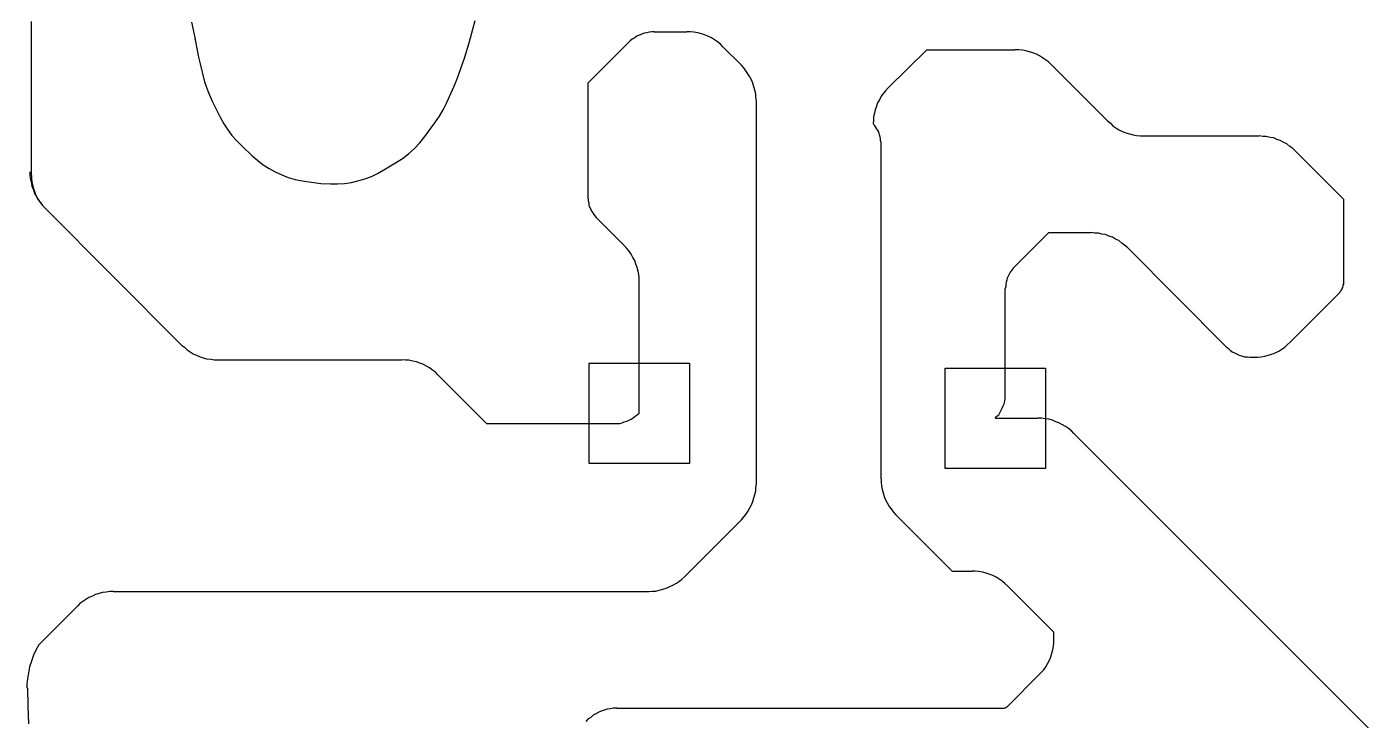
# Model space of a CAD drawing. Header units: millimetres. Extents: x 0 to 124, y 0 to 167.
# Drawn here: x 2.2 to 69.3, y 52.4 to 87 of the extents above; entities that cross this region are included whole.
import ezdxf

# ---------------------------------------------------------------- set-up
doc = ezdxf.new("R2010")
doc.units = ezdxf.units.MM
doc.header["$MEASUREMENT"] = 0
doc.layers.add('PCL_Layer', color=7, linetype='Continuous')

msp = doc.modelspace()

# ---------------------------------------------------------------- linework, layer by layer
at = {"layer": 'PCL_Layer', "color": 7}
for p, q in [((24.3098, 86.5097), (24.5349, 87.3601)), ((2.376, 79.632), (2.376, 87.3101)), ((10.3792, 87.2851), (10.5542, 86.4347)), ((32.8632, 86.6848), (32.7382, 86.6348)), ((32.9883, 86.7348), (32.8632, 86.6848)), ((32.8632, 86.6848), (32.8632, 86.6848)), ((33.1133, 86.7598), (32.9883, 86.7348)), ((32.9883, 86.7348), (32.9883, 86.7348)), ((33.2383, 86.7849), (33.1133, 86.7598)), ((33.1133, 86.7598), (33.1133, 86.7598)), ((33.3634, 86.8099), (33.2383, 86.7849)), ((33.2383, 86.7849), (33.2383, 86.7849)), ((33.4885, 86.8099), (33.3634, 86.8099)), ((33.3634, 86.8099), (33.3634, 86.8099)), ((33.4885, 86.8099), (35.1141, 86.8099)), ((35.2892, 86.8099), (35.1141, 86.8099)), ((35.1141, 86.8099), (35.1141, 86.8099)), ((35.4642, 86.7849), (35.2892, 86.8099)), ((35.2892, 86.8099), (35.2892, 86.8099)), ((35.6643, 86.7598), (35.4642, 86.7849)), ((35.4642, 86.7849), (35.4642, 86.7849)), ((35.8394, 86.7098), (35.6643, 86.7598)), ((35.6643, 86.7598), (35.6643, 86.7598)), ((35.9895, 86.6598), (35.8394, 86.7098)), ((35.8394, 86.7098), (35.8394, 86.7098)), ((10.5542, 86.4097), (10.5542, 86.4347)), ((10.5542, 86.4347), (10.5542, 86.4347)), ((10.5542, 86.4097), (10.7293, 85.5344)), ((23.9846, 85.4343), (24.2347, 86.2596)), ((24.2347, 86.2596), (24.3098, 86.5097)), ((24.3098, 86.5097), (24.3098, 86.5097)), ((30.1871, 84.2588), (32.1879, 86.2596)), ((32.288, 86.3597), (32.1879, 86.2596)), ((32.1879, 86.2596), (32.1879, 86.2596)), ((32.388, 86.4347), (32.288, 86.3597)), ((32.288, 86.3597), (32.288, 86.3597)), ((32.5131, 86.5097), (32.388, 86.4347)), ((32.388, 86.4347), (32.388, 86.4347)), ((32.6131, 86.5848), (32.5131, 86.5097)), ((32.5131, 86.5097), (32.5131, 86.5097)), ((32.7382, 86.6348), (32.6131, 86.5848)), ((32.6131, 86.5848), (32.6131, 86.5848)), ((32.7382, 86.6348), (32.7382, 86.6348)), ((36.1645, 86.5848), (35.9895, 86.6598)), ((35.9895, 86.6598), (35.9895, 86.6598)), ((36.3396, 86.5097), (36.1645, 86.5848)), ((36.1645, 86.5848), (36.1645, 86.5848)), ((36.4897, 86.4097), (36.3396, 86.5097)), ((36.3396, 86.5097), (36.3396, 86.5097)), ((36.6397, 86.3097), (36.4897, 86.4097)), ((36.4897, 86.4097), (36.4897, 86.4097)), ((36.7898, 86.1846), (36.6397, 86.3097)), ((36.6397, 86.3097), (36.6397, 86.3097)), ((36.9148, 86.0596), (36.7898, 86.1846)), ((36.7898, 86.1846), (36.7898, 86.1846)), ((36.9148, 86.0596), (37.8402, 85.1342)), ((10.7293, 85.5344), (10.8043, 85.2092)), ((23.9346, 85.3093), (23.9846, 85.4343)), ((23.9846, 85.4343), (23.9846, 85.4343)), ((45.1681, 84.0087), (47.0939, 85.9095)), ((47.0939, 85.9095), (51.4957, 85.9095)), ((51.6958, 85.9095), (51.4957, 85.9095)), ((51.4957, 85.9095), (51.4957, 85.9095)), ((51.8708, 85.8845), (51.6958, 85.9095)), ((51.6958, 85.9095), (51.6958, 85.9095)), ((52.0459, 85.8595), (51.8708, 85.8845)), ((51.8708, 85.8845), (51.8708, 85.8845)), ((52.221, 85.8095), (52.0459, 85.8595)), ((52.0459, 85.8595), (52.0459, 85.8595)), ((52.396, 85.7594), (52.221, 85.8095)), ((52.221, 85.8095), (52.221, 85.8095)), ((52.5711, 85.6844), (52.396, 85.7594)), ((52.396, 85.7594), (52.396, 85.7594)), ((52.7212, 85.6094), (52.5711, 85.6844)), ((52.5711, 85.6844), (52.5711, 85.6844)), ((52.8712, 85.5093), (52.7212, 85.6094)), ((52.7212, 85.6094), (52.7212, 85.6094)), ((53.0213, 85.4093), (52.8712, 85.5093)), ((52.8712, 85.5093), (52.8712, 85.5093)), ((53.1714, 85.3093), (53.0213, 85.4093)), ((53.0213, 85.4093), (53.0213, 85.4093)), ((10.8043, 85.2092), (10.8043, 85.2092)), ((10.8043, 85.2092), (11.0294, 84.3089)), ((23.6345, 84.4589), (23.9346, 85.3093)), ((37.9652, 85.0091), (37.8402, 85.1342)), ((37.8402, 85.1342), (37.8402, 85.1342)), ((38.0653, 84.8591), (37.9652, 85.0091)), ((37.9652, 85.0091), (37.9652, 85.0091)), ((38.1653, 84.709), (38.0653, 84.8591)), ((38.0653, 84.8591), (38.0653, 84.8591)), ((38.2654, 84.559), (38.1653, 84.709)), ((38.1653, 84.709), (38.1653, 84.709)), ((53.2964, 85.1842), (53.1714, 85.3093)), ((53.1714, 85.3093), (53.1714, 85.3093)), ((53.2964, 85.1842), (56.1225, 82.3581)), ((11.0294, 84.3089), (11.2045, 83.8087)), ((23.1093, 83.2334), (23.4844, 84.0838)), ((23.4844, 84.0838), (23.6345, 84.4589)), ((23.6345, 84.4589), (23.6345, 84.4589)), ((30.1871, 78.4565), (30.1871, 84.2588)), ((38.3404, 84.4089), (38.2654, 84.559)), ((38.2654, 84.559), (38.2654, 84.559)), ((38.4154, 84.2338), (38.3404, 84.4089)), ((38.3404, 84.4089), (38.3404, 84.4089)), ((38.4654, 84.0588), (38.4154, 84.2338)), ((38.4154, 84.2338), (38.4154, 84.2338)), ((38.5155, 83.8837), (38.4654, 84.0588)), ((38.4654, 84.0588), (38.4654, 84.0588)), ((45.1681, 84.0087), (45.0431, 83.8587)), ((11.2045, 83.8087), (11.2045, 83.8087)), ((11.2045, 83.8087), (11.4046, 83.3335)), ((11.4046, 83.3335), (11.4046, 83.3335)), ((11.4046, 83.3335), (11.8047, 82.5332)), ((38.5655, 83.7086), (38.5155, 83.8837)), ((38.5155, 83.8837), (38.5155, 83.8837)), ((38.5655, 83.5336), (38.5655, 83.7086)), ((38.5655, 83.7086), (38.5655, 83.7086)), ((38.5905, 83.3335), (38.5655, 83.5336)), ((38.5655, 83.5336), (38.5655, 83.5336)), ((38.5905, 64.2258), (38.5905, 83.3335)), ((44.743, 83.4085), (44.6429, 83.2584)), ((44.818, 83.5836), (44.743, 83.4085)), ((44.743, 83.4085), (44.743, 83.4085)), ((44.9431, 83.7336), (44.818, 83.5836)), ((44.818, 83.5836), (44.818, 83.5836)), ((45.0431, 83.8587), (44.9431, 83.7336)), ((44.9431, 83.7336), (44.9431, 83.7336)), ((45.0431, 83.8587), (45.0431, 83.8587)), ((22.7591, 82.5832), (22.9342, 82.9083)), ((22.9342, 82.9083), (23.1093, 83.2334)), ((22.9342, 82.9083), (22.9342, 82.9083)), ((23.1093, 83.2334), (23.1093, 83.2334)), ((44.4929, 82.7332), (44.4429, 82.5582)), ((44.5179, 82.9083), (44.4929, 82.7332)), ((44.4929, 82.7332), (44.4929, 82.7332)), ((44.5929, 83.0834), (44.5179, 82.9083)), ((44.5179, 82.9083), (44.5179, 82.9083)), ((44.6429, 83.2584), (44.5929, 83.0834)), ((44.5929, 83.0834), (44.5929, 83.0834)), ((44.6429, 83.2584), (44.6429, 83.2584)), ((11.8047, 82.5332), (11.9798, 82.208)), ((11.9798, 82.208), (11.9798, 82.208)), ((11.9798, 82.208), (12.1799, 81.9079)), ((22.0339, 81.5828), (22.5341, 82.258)), ((22.5341, 82.258), (22.7591, 82.5832)), ((22.7591, 82.5832), (22.7591, 82.5832)), ((44.4429, 82.3831), (44.4178, 82.208)), ((44.4929, 82.133), (44.4178, 82.208)), ((44.4178, 82.208), (44.4178, 82.208)), ((44.4178, 82.208), (44.4178, 82.208)), ((44.4429, 82.5582), (44.4429, 82.5582)), ((44.4429, 82.5582), (44.4429, 82.3831)), ((44.4429, 82.3831), (44.4429, 82.3831)), ((44.5429, 82.058), (44.4929, 82.133)), ((44.4929, 82.133), (44.4929, 82.133)), ((44.5929, 81.9829), (44.5429, 82.058)), ((44.5429, 82.058), (44.5429, 82.058)), ((44.6429, 81.9079), (44.5929, 81.9829)), ((44.5929, 81.9829), (44.5929, 81.9829)), ((56.1225, 82.3581), (56.2726, 82.233)), ((56.2726, 82.233), (56.2726, 82.233)), ((56.2726, 82.233), (56.3977, 82.108)), ((56.3977, 82.108), (56.3977, 82.108)), ((56.3977, 82.108), (56.5477, 82.0079)), ((56.5477, 82.0079), (56.5477, 82.0079)), ((56.5477, 82.0079), (56.6978, 81.9079)), ((12.1799, 81.9079), (12.1799, 81.9079)), ((12.1799, 81.9079), (12.38, 81.6328)), ((12.38, 81.6328), (12.38, 81.6328)), ((12.38, 81.6328), (12.6301, 81.3577)), ((12.6301, 81.3577), (12.6301, 81.3577)), ((12.6301, 81.3577), (12.8802, 81.1076)), ((21.7838, 81.2576), (22.0339, 81.5828)), ((22.0339, 81.5828), (22.0339, 81.5828)), ((44.693, 81.8329), (44.6429, 81.9079)), ((44.6429, 81.9079), (44.6429, 81.9079)), ((44.718, 81.7328), (44.693, 81.8329)), ((44.693, 81.8329), (44.693, 81.8329)), ((44.743, 81.6578), (44.718, 81.7328)), ((44.718, 81.7328), (44.718, 81.7328)), ((44.768, 81.5578), (44.743, 81.6578)), ((44.743, 81.6578), (44.743, 81.6578)), ((44.793, 81.4577), (44.768, 81.5578)), ((44.768, 81.5578), (44.768, 81.5578)), ((44.793, 81.3827), (44.793, 81.4577)), ((44.793, 81.4577), (44.793, 81.4577)), ((44.818, 81.2826), (44.793, 81.3827)), ((44.793, 81.3827), (44.793, 81.3827)), ((56.6978, 81.9079), (56.6978, 81.9079)), ((56.6978, 81.9079), (56.8728, 81.8329)), ((56.8728, 81.8329), (56.8728, 81.8329)), ((56.8728, 81.8329), (57.0479, 81.7578)), ((57.0479, 81.7578), (57.0479, 81.7578)), ((57.0479, 81.7578), (57.223, 81.7078)), ((57.223, 81.7078), (57.223, 81.7078)), ((57.223, 81.7078), (57.3981, 81.6578)), ((57.3981, 81.6578), (57.3981, 81.6578)), ((57.3981, 81.6578), (57.5731, 81.6328)), ((57.5731, 81.6328), (57.5731, 81.6328)), ((57.5731, 81.6328), (57.7482, 81.6078)), ((57.7482, 81.6078), (57.7482, 81.6078)), ((57.7482, 81.6078), (57.9233, 81.6078)), ((57.9233, 81.6078), (57.9233, 81.6078)), ((57.9233, 81.6078), (63.7006, 81.6078)), ((63.8757, 81.5828), (63.7006, 81.6078)), ((63.7006, 81.6078), (63.7006, 81.6078)), ((64.0507, 81.5828), (63.8757, 81.5828)), ((63.8757, 81.5828), (63.8757, 81.5828)), ((64.2508, 81.5328), (64.0507, 81.5828)), ((64.0507, 81.5828), (64.0507, 81.5828)), ((64.4259, 81.5077), (64.2508, 81.5328)), ((64.2508, 81.5328), (64.2508, 81.5328)), ((64.5759, 81.4327), (64.4259, 81.5077)), ((64.4259, 81.5077), (64.4259, 81.5077)), ((64.751, 81.3827), (64.5759, 81.4327)), ((64.5759, 81.4327), (64.5759, 81.4327)), ((64.9261, 81.2826), (64.751, 81.3827)), ((64.751, 81.3827), (64.751, 81.3827)), ((12.8802, 81.1076), (12.8802, 81.1076)), ((12.8802, 81.1076), (13.4054, 80.6074)), ((20.9084, 80.4823), (21.2085, 80.7074)), ((21.2085, 80.7074), (21.5086, 80.9825)), ((21.2085, 80.7074), (21.2085, 80.7074)), ((21.5086, 80.9825), (21.7838, 81.2576)), ((21.5086, 80.9825), (21.5086, 80.9825)), ((21.7838, 81.2576), (21.7838, 81.2576)), ((44.818, 64.4759), (44.818, 81.2826)), ((65.0761, 81.2076), (64.9261, 81.2826)), ((64.9261, 81.2826), (64.9261, 81.2826)), ((65.2262, 81.0826), (65.0761, 81.2076)), ((65.0761, 81.2076), (65.0761, 81.2076)), ((65.3763, 80.9825), (65.2262, 81.0826)), ((65.2262, 81.0826), (65.2262, 81.0826)), ((65.5013, 80.8575), (65.3763, 80.9825)), ((65.3763, 80.9825), (65.3763, 80.9825)), ((65.5013, 80.8575), (67.9273, 78.4315)), ((13.4054, 80.6074), (13.6805, 80.3823)), ((13.6805, 80.3823), (13.6805, 80.3823)), ((13.6805, 80.3823), (13.9556, 80.1572)), ((13.9556, 80.1572), (13.9556, 80.1572)), ((13.9556, 80.1572), (14.2557, 79.9821)), ((14.2557, 79.9821), (14.2557, 79.9821)), ((14.2557, 79.9821), (14.5558, 79.8071)), ((19.983, 79.9071), (20.5583, 80.2572)), ((20.5583, 80.2572), (20.9084, 80.4823)), ((20.9084, 80.4823), (20.9084, 80.4823)), ((2.3009, 79.8071), (2.3009, 79.607)), ((2.3009, 79.607), (2.3009, 79.607)), ((2.3009, 79.607), (2.3259, 79.4319)), ((2.3259, 79.4319), (2.3259, 79.4319)), ((2.3259, 79.4319), (2.376, 79.2568)), ((2.376, 79.632), (2.376, 79.4819)), ((2.376, 79.4819), (2.376, 79.4819)), ((2.376, 79.4819), (2.401, 79.3069)), ((2.401, 79.3069), (2.401, 79.3069)), ((2.401, 79.3069), (2.426, 79.1568)), ((14.5558, 79.8071), (14.5558, 79.8071)), ((14.5558, 79.8071), (14.881, 79.657)), ((14.881, 79.657), (14.881, 79.657)), ((14.881, 79.657), (15.2061, 79.5319)), ((15.2061, 79.5319), (15.2061, 79.5319)), ((15.2061, 79.5319), (15.5562, 79.4319)), ((15.5562, 79.4319), (15.5562, 79.4319)), ((15.5562, 79.4319), (15.9064, 79.3569)), ((15.9064, 79.3569), (15.9064, 79.3569)), ((15.9064, 79.3569), (16.2565, 79.3069)), ((16.2565, 79.3069), (16.2565, 79.3069)), ((16.2565, 79.3069), (16.8318, 79.2318)), ((18.3574, 79.2818), (18.6825, 79.3569)), ((18.6825, 79.3569), (19.0326, 79.4569)), ((18.6825, 79.3569), (18.6825, 79.3569)), ((19.0326, 79.4569), (19.3578, 79.582)), ((19.0326, 79.4569), (19.0326, 79.4569)), ((19.3578, 79.582), (19.6579, 79.732)), ((19.3578, 79.582), (19.3578, 79.582)), ((19.6579, 79.732), (19.983, 79.9071)), ((19.6579, 79.732), (19.6579, 79.732)), ((19.983, 79.9071), (19.983, 79.9071)), ((2.376, 79.2568), (2.376, 79.2568)), ((2.376, 79.2568), (2.401, 79.0818)), ((2.401, 79.0818), (2.401, 79.0818)), ((2.401, 79.0818), (2.476, 78.9067)), ((2.426, 79.1568), (2.426, 79.1568)), ((2.426, 79.1568), (2.476, 78.9817)), ((2.476, 78.9817), (2.476, 78.9817)), ((2.476, 78.9817), (2.526, 78.8317)), ((2.476, 78.9067), (2.476, 78.9067)), ((2.476, 78.9067), (2.526, 78.7316)), ((2.526, 78.8317), (2.526, 78.8317)), ((2.526, 78.8317), (2.576, 78.6816)), ((2.526, 78.7316), (2.526, 78.7316)), ((2.526, 78.7316), (2.6261, 78.5816)), ((2.576, 78.6816), (2.576, 78.6816)), ((2.576, 78.6816), (2.6511, 78.5315)), ((16.8318, 79.2318), (17.307, 79.2068)), ((17.307, 79.2068), (17.6571, 79.2068)), ((17.307, 79.2068), (17.307, 79.2068)), ((17.6571, 79.2068), (18.0072, 79.2318)), ((17.6571, 79.2068), (17.6571, 79.2068)), ((18.0072, 79.2318), (18.3574, 79.2818)), ((18.0072, 79.2318), (18.0072, 79.2318)), ((18.3574, 79.2818), (18.3574, 79.2818)), ((2.6261, 78.5816), (2.6261, 78.5816)), ((2.6261, 78.5816), (2.7011, 78.4315)), ((2.6511, 78.5315), (2.6511, 78.5315)), ((2.6511, 78.5315), (2.7511, 78.3815)), ((2.7011, 78.4315), (2.7011, 78.4315)), ((2.7011, 78.4315), (2.8261, 78.2814)), ((2.7511, 78.3815), (2.7511, 78.3815)), ((2.7511, 78.3815), (2.8261, 78.2564)), ((2.8261, 78.2814), (2.8261, 78.2814)), ((2.8261, 78.2814), (2.9262, 78.1314)), ((2.8261, 78.2564), (2.8261, 78.2564)), ((2.8261, 78.2564), (2.9262, 78.1314)), ((2.9262, 78.1314), (2.9262, 78.1314)), ((2.9262, 78.1314), (3.0512, 78.0063)), ((2.9262, 78.1314), (2.9262, 78.1314)), ((2.9262, 78.1314), (3.0512, 78.0063)), ((3.0512, 78.0063), (3.0512, 78.0063)), ((3.0512, 78.0063), (3.0512, 78.0063)), ((3.0512, 78.0063), (9.879, 71.1536)), ((30.1871, 78.4565), (30.1871, 78.3565)), ((30.1871, 78.3565), (30.1871, 78.3565)), ((30.1871, 78.3565), (30.2121, 78.2814)), ((30.2121, 78.2814), (30.2121, 78.2814)), ((30.2121, 78.2814), (30.2121, 78.1814)), ((30.2121, 78.1814), (30.2121, 78.1814)), ((30.2121, 78.1814), (30.2371, 78.0814)), ((30.2371, 78.0814), (30.2371, 78.0814)), ((30.2371, 78.0814), (30.2872, 78.0063)), ((30.2872, 78.0063), (30.2872, 78.0063)), ((30.2872, 78.0063), (30.3122, 77.9063)), ((67.9273, 74.3299), (67.9273, 78.4315)), ((30.3122, 77.9063), (30.3122, 77.9063)), ((30.3122, 77.9063), (30.3622, 77.8313)), ((30.3622, 77.8313), (30.3622, 77.8313)), ((30.3622, 77.8313), (30.4122, 77.7562)), ((30.4122, 77.7562), (30.4122, 77.7562)), ((30.4122, 77.7562), (30.4622, 77.6812)), ((30.4622, 77.6812), (30.4622, 77.6812)), ((30.4622, 77.6812), (30.5123, 77.6062)), ((30.5123, 77.6062), (30.5123, 77.6062)), ((30.5123, 77.6062), (30.5873, 77.5311)), ((30.5873, 77.5311), (30.5873, 77.5311)), ((30.5873, 77.5311), (30.5873, 77.5311)), ((30.5873, 77.5311), (30.5873, 77.5311)), ((30.5873, 77.5311), (31.9878, 76.1306)), ((30.5873, 77.5311), (30.5873, 77.5311)), ((51.4707, 75.0551), (53.1964, 76.7808)), ((53.1964, 76.7808), (55.3222, 76.7808)), ((55.4973, 76.7558), (55.3222, 76.7808)), ((55.3222, 76.7808), (55.3222, 76.7808)), ((55.6724, 76.7558), (55.4973, 76.7558)), ((55.4973, 76.7558), (55.4973, 76.7558)), ((55.8474, 76.7058), (55.6724, 76.7558)), ((55.6724, 76.7558), (55.6724, 76.7558)), ((56.0225, 76.6808), (55.8474, 76.7058)), ((55.8474, 76.7058), (55.8474, 76.7058)), ((56.1976, 76.6058), (56.0225, 76.6808)), ((56.0225, 76.6808), (56.0225, 76.6808)), ((56.3726, 76.5557), (56.1976, 76.6058)), ((56.1976, 76.6058), (56.1976, 76.6058)), ((32.1129, 75.9805), (31.9878, 76.1306)), ((31.9878, 76.1306), (31.9878, 76.1306)), ((32.2379, 75.8555), (32.1129, 75.9805)), ((32.1129, 75.9805), (32.1129, 75.9805)), ((56.5227, 76.4557), (56.3726, 76.5557)), ((56.3726, 76.5557), (56.3726, 76.5557)), ((56.6978, 76.3807), (56.5227, 76.4557)), ((56.5227, 76.4557), (56.5227, 76.4557)), ((56.8478, 76.2556), (56.6978, 76.3807)), ((56.6978, 76.3807), (56.6978, 76.3807)), ((56.9729, 76.1556), (56.8478, 76.2556)), ((56.8478, 76.2556), (56.8478, 76.2556)), ((57.1229, 76.0305), (56.9729, 76.1556)), ((56.9729, 76.1556), (56.9729, 76.1556)), ((57.1229, 76.0305), (62.0499, 71.0786)), ((32.338, 75.7054), (32.2379, 75.8555)), ((32.2379, 75.8555), (32.2379, 75.8555)), ((32.413, 75.5303), (32.338, 75.7054)), ((32.338, 75.7054), (32.338, 75.7054)), ((32.5131, 75.3803), (32.413, 75.5303)), ((32.413, 75.5303), (32.413, 75.5303)), ((32.5631, 75.2052), (32.5131, 75.3803)), ((32.5131, 75.3803), (32.5131, 75.3803)), ((32.6381, 75.0301), (32.5631, 75.2052)), ((32.5631, 75.2052), (32.5631, 75.2052)), ((32.6881, 74.8551), (32.6381, 75.0301)), ((32.6381, 75.0301), (32.6381, 75.0301)), ((32.7131, 74.68), (32.6881, 74.8551)), ((32.6881, 74.8551), (32.6881, 74.8551)), ((32.7382, 74.5049), (32.7131, 74.68)), ((32.7131, 74.68), (32.7131, 74.68)), ((51.1706, 74.605), (51.1205, 74.5049)), ((51.2206, 74.705), (51.1706, 74.605)), ((51.1706, 74.605), (51.1706, 74.605)), ((51.2706, 74.805), (51.2206, 74.705)), ((51.2206, 74.705), (51.2206, 74.705)), ((51.3456, 74.9051), (51.2706, 74.805)), ((51.2706, 74.805), (51.2706, 74.805)), ((51.3956, 74.9801), (51.3456, 74.9051)), ((51.3456, 74.9051), (51.3456, 74.9051)), ((51.4707, 75.0551), (51.3956, 74.9801)), ((51.3956, 74.9801), (51.3956, 74.9801)), ((32.7382, 74.3299), (32.7382, 74.5049)), ((32.7382, 74.5049), (32.7382, 74.5049)), ((32.7382, 67.7522), (32.7382, 74.3299)), ((51.0455, 74.0798), (51.0205, 73.9797)), ((51.0205, 73.9797), (51.0205, 73.9797)), ((51.0205, 68.7276), (51.0205, 73.9797)), ((51.0705, 74.3048), (51.0455, 74.2048)), ((51.0455, 74.2048), (51.0455, 74.2048)), ((51.0455, 74.2048), (51.0455, 74.0798)), ((51.0455, 74.0798), (51.0455, 74.0798)), ((51.0955, 74.4049), (51.0705, 74.3048)), ((51.0705, 74.3048), (51.0705, 74.3048)), ((51.1205, 74.5049), (51.0955, 74.4049)), ((51.0955, 74.4049), (51.0955, 74.4049)), ((51.1205, 74.5049), (51.1205, 74.5049)), ((67.8022, 73.8797), (67.8272, 73.9297)), ((67.8272, 73.9297), (67.8523, 73.9797)), ((67.8272, 73.9297), (67.8272, 73.9297)), ((67.8523, 73.9797), (67.8773, 74.0297)), ((67.8523, 73.9797), (67.8523, 73.9797)), ((67.8773, 74.0297), (67.9023, 74.1048)), ((67.8773, 74.0297), (67.8773, 74.0297)), ((67.9023, 74.1548), (67.9273, 74.2048)), ((67.9023, 74.1048), (67.9023, 74.1548)), ((67.9023, 74.1548), (67.9023, 74.1548)), ((67.9023, 74.1048), (67.9023, 74.1048)), ((67.9273, 74.2798), (67.9273, 74.3299)), ((67.9273, 74.3299), (67.9273, 74.3299)), ((67.9273, 74.2048), (67.9273, 74.2798)), ((67.9273, 74.2798), (67.9273, 74.2798)), ((67.9273, 74.2048), (67.9273, 74.2048)), ((65.2512, 71.3036), (67.6772, 73.7296)), ((67.6772, 73.7296), (67.7272, 73.7796)), ((67.7272, 73.7796), (67.7522, 73.8297)), ((67.7272, 73.7796), (67.7272, 73.7796)), ((67.7522, 73.8297), (67.8022, 73.8797)), ((67.7522, 73.8297), (67.7522, 73.8297)), ((67.8022, 73.8797), (67.8022, 73.8797)), ((65.1011, 71.1786), (65.2512, 71.3036)), ((65.2512, 71.3036), (65.2512, 71.3036)), ((9.879, 71.1536), (10.029, 71.0535)), ((10.029, 71.0535), (10.029, 71.0535)), ((10.029, 71.0535), (10.1541, 70.9285)), ((10.1541, 70.9285), (10.1541, 70.9285)), ((10.1541, 70.9285), (10.3041, 70.8285)), ((10.3041, 70.8285), (10.3041, 70.8285)), ((10.3041, 70.8285), (10.4542, 70.7284)), ((10.4542, 70.7284), (10.4542, 70.7284)), ((10.4542, 70.7284), (10.6293, 70.6534)), ((10.6293, 70.6534), (10.6293, 70.6534)), ((10.6293, 70.6534), (10.8043, 70.5783)), ((10.8043, 70.5783), (10.8043, 70.5783)), ((10.8043, 70.5783), (10.9544, 70.5283)), ((62.0499, 71.0786), (62.15, 71.0035)), ((62.15, 71.0035), (62.15, 71.0035)), ((62.15, 71.0035), (62.25, 70.9035)), ((62.25, 70.9035), (62.25, 70.9035)), ((62.25, 70.9035), (62.35, 70.8285)), ((62.35, 70.8285), (62.35, 70.8285)), ((62.35, 70.8285), (62.4751, 70.7784)), ((62.4751, 70.7784), (62.4751, 70.7784)), ((62.4751, 70.7784), (62.6001, 70.7034)), ((62.6001, 70.7034), (62.6001, 70.7034)), ((62.6001, 70.7034), (62.7002, 70.6534)), ((62.7002, 70.6534), (62.7002, 70.6534)), ((62.7002, 70.6534), (62.8252, 70.6284)), ((62.8252, 70.6284), (62.8252, 70.6284)), ((62.8252, 70.6284), (62.9753, 70.5783)), ((62.9753, 70.5783), (62.9753, 70.5783)), ((62.9753, 70.5783), (63.1003, 70.5783)), ((63.1003, 70.5783), (63.1003, 70.5783)), ((63.1003, 70.5783), (63.2254, 70.5533)), ((63.2254, 70.5533), (63.2254, 70.5533)), ((63.2254, 70.5533), (63.3504, 70.5533)), ((63.3504, 70.5533), (63.3504, 70.5533)), ((63.3504, 70.5533), (63.4505, 70.5533)), ((63.4505, 70.5533), (63.6256, 70.5533)), ((63.6256, 70.5533), (63.8006, 70.5783)), ((63.6256, 70.5533), (63.6256, 70.5533)), ((63.8006, 70.5783), (63.9757, 70.6034)), ((63.8006, 70.5783), (63.8006, 70.5783)), ((63.9757, 70.6034), (64.1508, 70.6534)), ((63.9757, 70.6034), (63.9757, 70.6034)), ((64.1508, 70.6534), (64.3258, 70.7034)), ((64.1508, 70.6534), (64.1508, 70.6534)), ((64.3258, 70.7034), (64.5009, 70.7784)), ((64.3258, 70.7034), (64.3258, 70.7034)), ((64.5009, 70.7784), (64.676, 70.8535)), ((64.5009, 70.7784), (64.5009, 70.7784)), ((64.676, 70.8535), (64.826, 70.9535)), ((64.676, 70.8535), (64.676, 70.8535)), ((64.826, 70.9535), (64.9761, 71.0535)), ((64.826, 70.9535), (64.826, 70.9535)), ((64.9761, 71.0535), (65.1011, 71.1786)), ((64.9761, 71.0535), (64.9761, 71.0535)), ((65.1011, 71.1786), (65.1011, 71.1786)), ((10.9544, 70.5283), (10.9544, 70.5283)), ((10.9544, 70.5283), (11.1295, 70.4783)), ((11.1295, 70.4783), (11.1295, 70.4783)), ((11.1295, 70.4783), (11.3296, 70.4533)), ((11.3296, 70.4533), (11.3296, 70.4533)), ((11.3296, 70.4533), (11.5046, 70.4283)), ((11.5046, 70.4283), (11.5046, 70.4283)), ((11.5046, 70.4283), (11.6797, 70.4283)), ((11.6797, 70.4283), (11.6797, 70.4283)), ((11.6797, 70.4283), (20.8834, 70.4283)), ((21.0585, 70.4033), (20.8834, 70.4283)), ((20.8834, 70.4283), (20.8834, 70.4283)), ((21.2335, 70.4033), (21.0585, 70.4033)), ((21.0585, 70.4033), (21.0585, 70.4033)), ((21.4336, 70.3533), (21.2335, 70.4033)), ((21.2335, 70.4033), (21.2335, 70.4033)), ((21.6087, 70.3282), (21.4336, 70.3533)), ((21.4336, 70.3533), (21.4336, 70.3533)), ((21.7838, 70.2532), (21.6087, 70.3282)), ((21.6087, 70.3282), (21.6087, 70.3282)), ((21.9338, 70.2032), (21.7838, 70.2532)), ((21.7838, 70.2532), (21.7838, 70.2532)), ((22.1089, 70.1032), (21.9338, 70.2032)), ((21.9338, 70.2032), (21.9338, 70.2032)), ((22.2589, 70.0281), (22.1089, 70.1032)), ((22.1089, 70.1032), (22.1089, 70.1032)), ((22.409, 69.9031), (22.2589, 70.0281)), ((22.2589, 70.0281), (22.2589, 70.0281)), ((22.5591, 69.803), (22.409, 69.9031)), ((22.409, 69.9031), (22.409, 69.9031)), ((22.6841, 69.678), (22.5591, 69.803)), ((22.5591, 69.803), (22.5591, 69.803)), ((22.6841, 69.678), (25.1101, 67.252)), ((51.0205, 68.6026), (51.0205, 68.7276)), ((51.0205, 68.7276), (51.0205, 68.7276)), ((51.0205, 68.4775), (51.0205, 68.6026)), ((51.0205, 68.6026), (51.0205, 68.6026)), ((50.7454, 67.7772), (50.8204, 67.9023)), ((50.8204, 67.9023), (50.8704, 68.0023)), ((50.8204, 67.9023), (50.8204, 67.9023)), ((50.8704, 68.0023), (50.9205, 68.1274)), ((50.8704, 68.0023), (50.8704, 68.0023)), ((50.9205, 68.1274), (50.9705, 68.2274)), ((50.9205, 68.1274), (50.9205, 68.1274)), ((50.9705, 68.2274), (50.9955, 68.3525)), ((50.9705, 68.2274), (50.9705, 68.2274)), ((50.9955, 68.3525), (51.0205, 68.4775)), ((50.9955, 68.3525), (50.9955, 68.3525)), ((51.0205, 68.4775), (51.0205, 68.4775)), ((25.1101, 67.252), (31.5127, 67.252)), ((31.5127, 67.252), (31.6377, 67.252)), ((31.6377, 67.252), (31.6377, 67.252)), ((31.6377, 67.252), (31.7628, 67.252)), ((31.7628, 67.252), (31.8878, 67.277)), ((31.7628, 67.252), (31.7628, 67.252)), ((31.8878, 67.277), (31.9878, 67.327)), ((31.8878, 67.277), (31.8878, 67.277)), ((31.9878, 67.327), (32.1129, 67.3521)), ((31.9878, 67.327), (31.9878, 67.327)), ((32.1129, 67.3521), (32.2379, 67.4021)), ((32.1129, 67.3521), (32.1129, 67.3521)), ((32.2379, 67.4021), (32.338, 67.4521)), ((32.2379, 67.4021), (32.2379, 67.4021)), ((32.338, 67.4521), (32.438, 67.5271)), ((32.338, 67.4521), (32.338, 67.4521)), ((32.438, 67.5271), (32.5381, 67.6021)), ((32.438, 67.5271), (32.438, 67.5271)), ((32.5381, 67.6021), (32.6381, 67.6772)), ((32.5381, 67.6021), (32.5381, 67.6021)), ((32.6381, 67.6772), (32.7382, 67.7522)), ((32.6381, 67.6772), (32.6381, 67.6772)), ((32.7382, 67.7522), (32.7382, 67.7522)), ((50.5203, 67.5021), (50.5953, 67.6021)), ((50.5203, 67.5021), (52.6461, 67.5021)), ((50.5953, 67.6021), (50.6954, 67.6772)), ((50.5953, 67.6021), (50.5953, 67.6021)), ((50.6954, 67.6772), (50.7454, 67.7772)), ((50.6954, 67.6772), (50.6954, 67.6772)), ((50.7454, 67.7772), (50.7454, 67.7772)), ((52.8212, 67.5021), (52.6461, 67.5021)), ((52.6461, 67.5021), (52.6461, 67.5021)), ((52.9963, 67.4771), (52.8212, 67.5021)), ((52.8212, 67.5021), (52.8212, 67.5021)), ((53.1964, 67.4521), (52.9963, 67.4771)), ((52.9963, 67.4771), (52.9963, 67.4771)), ((53.3714, 67.4021), (53.1964, 67.4521)), ((53.1964, 67.4521), (53.1964, 67.4521)), ((53.5465, 67.327), (53.3714, 67.4021)), ((53.3714, 67.4021), (53.3714, 67.4021)), ((53.6966, 67.277), (53.5465, 67.327)), ((53.5465, 67.327), (53.5465, 67.327)), ((53.8716, 67.177), (53.6966, 67.277)), ((53.6966, 67.277), (53.6966, 67.277)), ((54.0217, 67.102), (53.8716, 67.177)), ((53.8716, 67.177), (53.8716, 67.177)), ((54.1718, 67.0019), (54.0217, 67.102)), ((54.0217, 67.102), (54.0217, 67.102)), ((54.3218, 66.8769), (54.1718, 67.0019)), ((54.1718, 67.0019), (54.1718, 67.0019)), ((54.4469, 66.7518), (54.3218, 66.8769)), ((54.3218, 66.8769), (54.3218, 66.8769)), ((54.4469, 66.7518), (78.1064, 43.0923)), ((38.5155, 63.7006), (38.5655, 63.8757)), ((38.5655, 64.0507), (38.5905, 64.2258)), ((38.5655, 63.8757), (38.5655, 64.0507)), ((38.5655, 64.0507), (38.5655, 64.0507)), ((38.5655, 63.8757), (38.5655, 63.8757)), ((38.5905, 64.2258), (38.5905, 64.2258)), ((44.818, 64.4759), (44.818, 64.3008)), ((44.818, 64.3008), (44.818, 64.3008)), ((44.818, 64.3008), (44.843, 64.1258)), ((44.843, 64.1258), (44.843, 64.1258)), ((44.843, 64.1258), (44.868, 63.9507)), ((44.868, 63.9507), (44.868, 63.9507)), ((44.868, 63.9507), (44.918, 63.7756)), ((38.2654, 63.0253), (38.3404, 63.1754)), ((38.3404, 63.1754), (38.4154, 63.3504)), ((38.3404, 63.1754), (38.3404, 63.1754)), ((38.4154, 63.3504), (38.4654, 63.5255)), ((38.4154, 63.3504), (38.4154, 63.3504)), ((38.4654, 63.5255), (38.5155, 63.7006)), ((38.4654, 63.5255), (38.4654, 63.5255)), ((38.5155, 63.7006), (38.5155, 63.7006)), ((44.918, 63.7756), (44.918, 63.7756)), ((44.918, 63.7756), (44.9681, 63.6005)), ((44.9681, 63.6005), (44.9681, 63.6005)), ((44.9681, 63.6005), (45.0431, 63.4255)), ((45.0431, 63.4255), (45.0431, 63.4255)), ((45.0431, 63.4255), (45.1181, 63.2754)), ((45.1181, 63.2754), (45.1181, 63.2754)), ((45.1181, 63.2754), (45.2182, 63.1003)), ((37.8402, 62.4251), (37.9652, 62.5751)), ((37.9652, 62.5751), (38.0653, 62.7002)), ((37.9652, 62.5751), (37.9652, 62.5751)), ((38.0653, 62.7002), (38.1653, 62.8502)), ((38.0653, 62.7002), (38.0653, 62.7002)), ((38.1653, 62.8502), (38.2654, 63.0253)), ((38.1653, 62.8502), (38.1653, 62.8502)), ((38.2654, 63.0253), (38.2654, 63.0253)), ((45.2182, 63.1003), (45.2182, 63.1003)), ((45.2182, 63.1003), (45.3182, 62.9753)), ((45.3182, 62.9753), (45.3182, 62.9753)), ((45.3182, 62.9753), (45.4182, 62.8252)), ((45.4182, 62.8252), (45.4182, 62.8252)), ((45.4182, 62.8252), (45.5433, 62.7002)), ((45.5433, 62.7002), (45.5433, 62.7002)), ((45.5433, 62.7002), (48.3694, 59.874)), ((35.0141, 59.5989), (37.8402, 62.4251)), ((48.3694, 59.874), (49.3448, 59.874)), ((49.5199, 59.874), (49.3448, 59.874)), ((49.3448, 59.874), (49.3448, 59.874)), ((49.695, 59.849), (49.5199, 59.874)), ((49.5199, 59.874), (49.5199, 59.874)), ((49.895, 59.824), (49.695, 59.849)), ((49.695, 59.849), (49.695, 59.849)), ((50.0701, 59.774), (49.895, 59.824)), ((49.895, 59.824), (49.895, 59.824)), ((34.2638, 59.0987), (34.4138, 59.1738)), ((34.4138, 59.1738), (34.5889, 59.2738)), ((34.4138, 59.1738), (34.4138, 59.1738)), ((34.5889, 59.2738), (34.739, 59.3738)), ((34.5889, 59.2738), (34.5889, 59.2738)), ((34.739, 59.3738), (34.864, 59.4739)), ((34.739, 59.3738), (34.739, 59.3738)), ((34.864, 59.4739), (35.0141, 59.5989)), ((34.864, 59.4739), (34.864, 59.4739)), ((35.0141, 59.5989), (35.0141, 59.5989)), ((50.2202, 59.724), (50.0701, 59.774)), ((50.0701, 59.774), (50.0701, 59.774)), ((50.3952, 59.649), (50.2202, 59.724)), ((50.2202, 59.724), (50.2202, 59.724)), ((50.5703, 59.5739), (50.3952, 59.649)), ((50.3952, 59.649), (50.3952, 59.649)), ((50.7204, 59.4739), (50.5703, 59.5739)), ((50.5703, 59.5739), (50.5703, 59.5739)), ((50.8704, 59.3738), (50.7204, 59.4739)), ((50.7204, 59.4739), (50.7204, 59.4739)), ((50.9955, 59.2488), (50.8704, 59.3738)), ((50.8704, 59.3738), (50.8704, 59.3738)), ((51.1455, 59.1237), (50.9955, 59.2488)), ((50.9955, 59.2488), (50.9955, 59.2488)), ((5.2521, 58.5485), (5.102, 58.4485)), ((5.4272, 58.6235), (5.2521, 58.5485)), ((5.2521, 58.5485), (5.2521, 58.5485)), ((5.5772, 58.6986), (5.4272, 58.6235)), ((5.4272, 58.6235), (5.4272, 58.6235)), ((5.7523, 58.7486), (5.5772, 58.6986)), ((5.5772, 58.6986), (5.5772, 58.6986)), ((5.9274, 58.7986), (5.7523, 58.7486)), ((5.7523, 58.7486), (5.7523, 58.7486)), ((6.1025, 58.8236), (5.9274, 58.7986)), ((5.9274, 58.7986), (5.9274, 58.7986)), ((6.3025, 58.8486), (6.1025, 58.8236)), ((6.1025, 58.8236), (6.1025, 58.8236)), ((6.4776, 58.8486), (6.3025, 58.8486)), ((6.3025, 58.8486), (6.3025, 58.8486)), ((6.4776, 58.8486), (33.2133, 58.8486)), ((33.2133, 58.8486), (33.3884, 58.8736)), ((33.3884, 58.8736), (33.3884, 58.8736)), ((33.3884, 58.8736), (33.5635, 58.8736)), ((33.5635, 58.8736), (33.7386, 58.9237)), ((33.5635, 58.8736), (33.5635, 58.8736)), ((33.7386, 58.9237), (33.9136, 58.9737)), ((33.7386, 58.9237), (33.7386, 58.9237)), ((33.9136, 58.9737), (34.0887, 59.0237)), ((33.9136, 58.9737), (33.9136, 58.9737)), ((34.0887, 59.0237), (34.2638, 59.0987)), ((34.0887, 59.0237), (34.0887, 59.0237)), ((34.2638, 59.0987), (34.2638, 59.0987)), ((51.1455, 59.1237), (53.4465, 56.8228)), ((2.7511, 56.1976), (4.6769, 58.1233)), ((4.8019, 58.2484), (4.6769, 58.1233)), ((4.6769, 58.1233), (4.6769, 58.1233)), ((4.952, 58.3484), (4.8019, 58.2484)), ((4.8019, 58.2484), (4.8019, 58.2484)), ((5.102, 58.4485), (4.952, 58.3484)), ((4.952, 58.3484), (4.952, 58.3484)), ((5.102, 58.4485), (5.102, 58.4485)), ((53.4465, 56.4727), (53.4465, 56.8228)), ((53.4465, 56.2976), (53.4465, 56.4727)), ((53.4465, 56.4727), (53.4465, 56.4727)), ((2.601, 55.9225), (2.476, 55.6724)), ((2.7511, 56.1976), (2.601, 55.9225)), ((2.601, 55.9225), (2.601, 55.9225)), ((2.7511, 56.1976), (2.7511, 56.1976)), ((2.7511, 56.1976), (2.7511, 56.1976)), ((53.2964, 55.5973), (53.3464, 55.7724)), ((53.3464, 55.7724), (53.3964, 55.9475)), ((53.3464, 55.7724), (53.3464, 55.7724)), ((53.3964, 55.9475), (53.4215, 56.1225)), ((53.3964, 55.9475), (53.3964, 55.9475)), ((53.4215, 56.1225), (53.4465, 56.2976)), ((53.4215, 56.1225), (53.4215, 56.1225)), ((53.4465, 56.2976), (53.4465, 56.2976)), ((2.2759, 55.0971), (2.2259, 54.797)), ((2.376, 55.3722), (2.2759, 55.0971)), ((2.2759, 55.0971), (2.2759, 55.0971)), ((2.476, 55.6724), (2.376, 55.3722)), ((2.376, 55.3722), (2.376, 55.3722)), ((2.476, 55.6724), (2.476, 55.6724)), ((52.9463, 54.9471), (53.0463, 55.0971)), ((53.0463, 55.0971), (53.1463, 55.2722)), ((53.0463, 55.0971), (53.0463, 55.0971)), ((53.1463, 55.2722), (53.2214, 55.4223)), ((53.1463, 55.2722), (53.1463, 55.2722)), ((53.2214, 55.4223), (53.2964, 55.5973)), ((53.2214, 55.4223), (53.2214, 55.4223)), ((53.2964, 55.5973), (53.2964, 55.5973)), ((2.1759, 54.4969), (2.1509, 54.2218)), ((2.2259, 54.797), (2.1759, 54.4969)), ((2.1759, 54.4969), (2.1759, 54.4969)), ((2.2259, 54.797), (2.2259, 54.797)), ((51.1706, 53.1463), (52.6962, 54.697)), ((52.6962, 54.697), (52.8212, 54.822)), ((52.8212, 54.822), (52.9463, 54.9471)), ((52.8212, 54.822), (52.8212, 54.822)), ((52.9463, 54.9471), (52.9463, 54.9471)), ((2.1509, 54.2218), (2.1509, 54.2218)), ((2.1509, 54.2218), (2.1509, 54.2218)), ((2.1509, 54.2218), (2.1509, 54.2218)), ((2.1509, 54.2218), (2.1509, 54.0467)), ((2.1509, 54.0467), (2.1759, 54.0217)), ((2.1509, 54.0467), (2.1509, 54.0467)), ((2.1759, 54.0217), (2.1759, 54.0217)), ((2.1759, 54.0217), (2.2009, 53.1463)), ((2.2009, 53.1463), (2.2259, 52.246)), ((51.0705, 53.0713), (51.0955, 53.0963)), ((51.0955, 53.0963), (51.0955, 53.0963)), ((51.0955, 53.0963), (51.1205, 53.0963)), ((51.1205, 53.0963), (51.1455, 53.1213)), ((51.1205, 53.0963), (51.1205, 53.0963)), ((51.1455, 53.1213), (51.1706, 53.1463)), ((51.1455, 53.1213), (51.1455, 53.1213)), ((51.1706, 53.1463), (51.1706, 53.1463)), ((30.1871, 52.4961), (30.0621, 52.371)), ((30.3122, 52.5711), (30.1871, 52.4961)), ((30.1871, 52.4961), (30.1871, 52.4961)), ((30.4372, 52.6712), (30.3122, 52.5711)), ((30.3122, 52.5711), (30.3122, 52.5711)), ((30.5623, 52.7462), (30.4372, 52.6712)), ((30.4372, 52.6712), (30.4372, 52.6712)), ((30.7123, 52.8212), (30.5623, 52.7462)), ((30.5623, 52.7462), (30.5623, 52.7462)), ((30.8374, 52.8712), (30.7123, 52.8212)), ((30.7123, 52.8212), (30.7123, 52.8212)), ((30.9874, 52.9213), (30.8374, 52.8712)), ((30.8374, 52.8712), (30.8374, 52.8712)), ((31.1375, 52.9713), (30.9874, 52.9213)), ((30.9874, 52.9213), (30.9874, 52.9213)), ((31.2876, 52.9963), (31.1375, 52.9713)), ((31.1375, 52.9713), (31.1375, 52.9713)), ((31.4376, 53.0213), (31.2876, 52.9963)), ((31.2876, 52.9963), (31.2876, 52.9963)), ((31.6127, 53.0213), (31.4376, 53.0213)), ((31.4376, 53.0213), (31.4376, 53.0213)), ((31.6127, 53.0213), (50.8454, 53.0213)), ((50.8454, 53.0213), (50.8704, 53.0213)), ((50.8704, 53.0213), (50.8704, 53.0213)), ((50.8704, 53.0213), (50.9205, 53.0213)), ((50.9205, 53.0213), (50.9205, 53.0213)), ((50.9205, 53.0213), (50.9455, 53.0213)), ((50.9455, 53.0213), (50.9455, 53.0213)), ((50.9455, 53.0213), (50.9705, 53.0213)), ((50.9705, 53.0213), (50.9955, 53.0463)), ((50.9705, 53.0213), (50.9705, 53.0213)), ((50.9955, 53.0463), (50.9955, 53.0463)), ((50.9955, 53.0463), (51.0205, 53.0463)), ((51.0205, 53.0463), (51.0705, 53.0713)), ((51.0205, 53.0463), (51.0205, 53.0463)), ((51.0705, 53.0713), (51.0705, 53.0713))]:
    msp.add_line(p, q, dxfattribs=at)
for points in [[(30.2371, 65.2512), (30.2371, 70.2532), (35.2392, 70.2532), (35.2392, 65.2512)], [(48.0193, 65.0011), (48.0193, 70.0031), (53.0213, 70.0031), (53.0213, 65.0011)]]:
    msp.add_3dface(points, dxfattribs=at)

doc.saveas('drawing.dxf')
